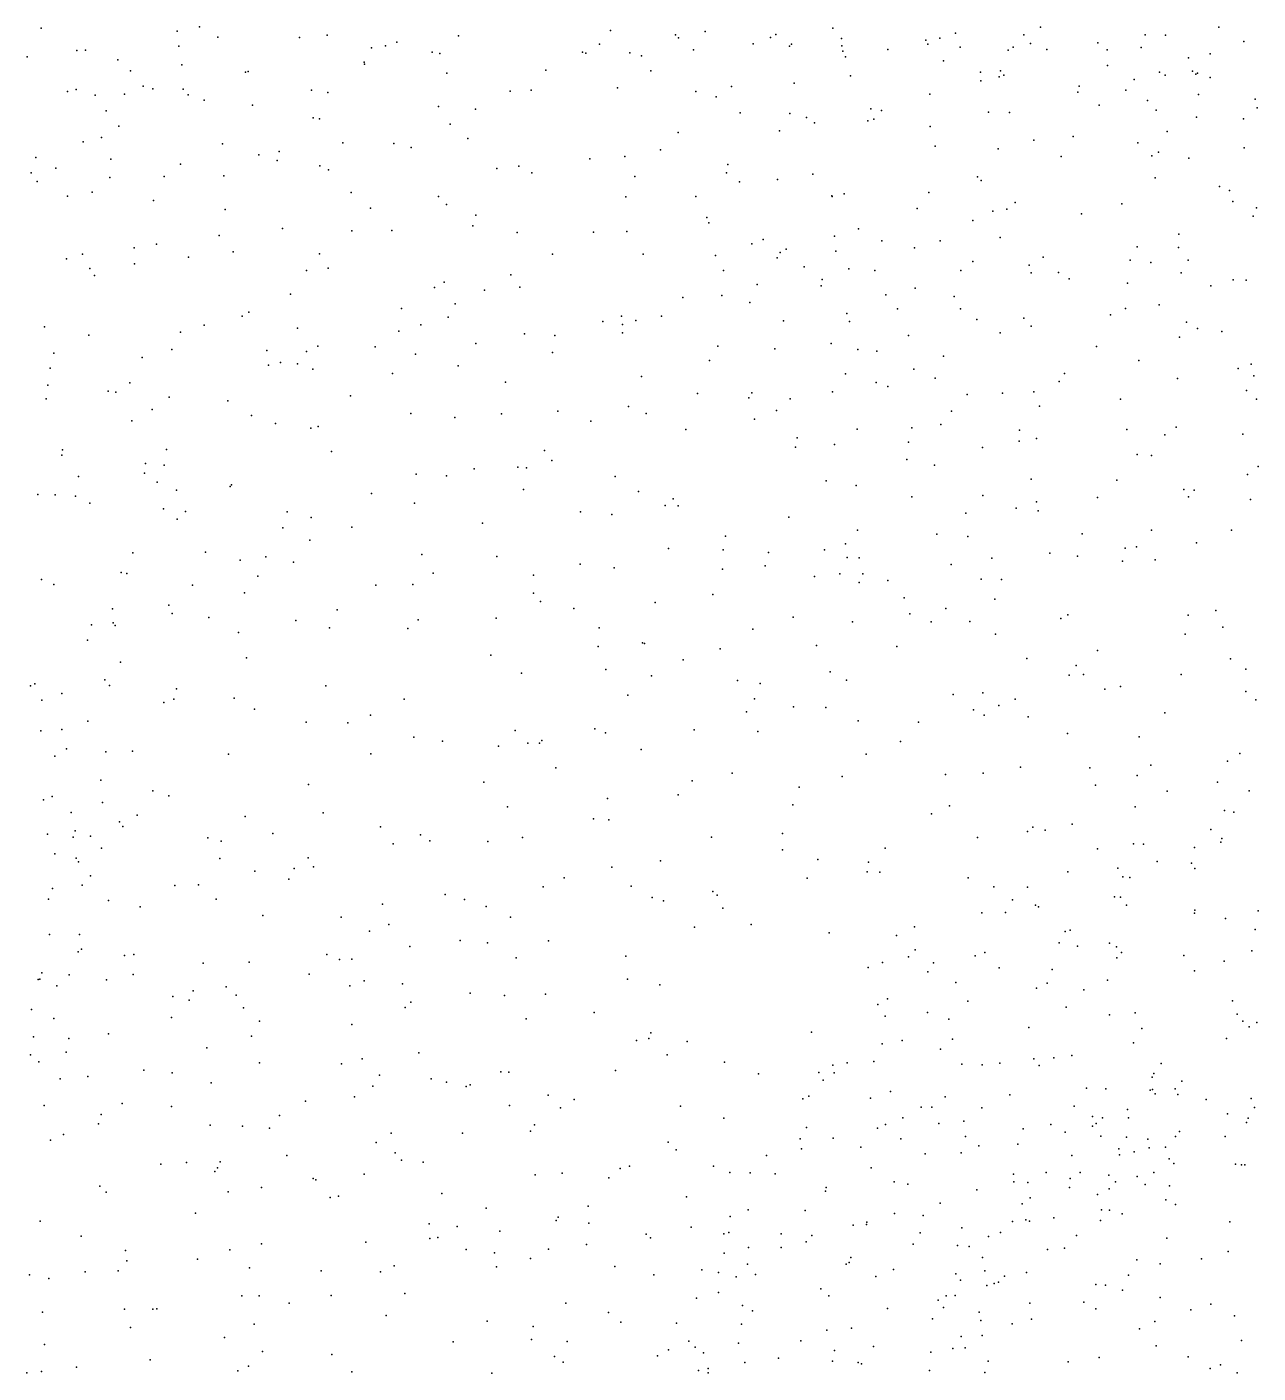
# Model space of a CAD drawing. Header units: metres. Extents: x -25 to 25, y -27.7 to 27.8.
# Drawn here: x -6.384 to -4.836, y 3.4 to 5.092 of the extents above; entities that cross this region are included whole.
import ezdxf

# ---------------------------------------------------------------- set-up
doc = ezdxf.new("R2010")
doc.units = ezdxf.units.M

msp = doc.modelspace()

# ---------------------------------------------------------------- linework, layer by layer
for p in [(-6.3656, 5.0906, 23.3906), (-6.1948, 5.0868, 21.134), (-6.1666, 5.092, 15.3228), (-6.1435, 5.0792, 17.9235), (-6.0411, 5.0789, 22.5069), (-6.0059, 5.0817, 18.3393), (-5.841, 5.0807, 22.3412), (-5.6499, 5.0877, -12.6936), (-5.5681, 5.0819, 15.4471), (-5.5644, 5.0782, 17.4677), (-5.5308, 5.0862, 17.0945), (-5.4486, 5.0785, 20.8604), (-5.442, 5.0826, 18.4999), (-5.3704, 5.0906, -16.8332), (-5.3593, 5.0776, 17.1436), (-5.236, 5.0779, 17.1509), (-5.2162, 5.0841, 10.5116), (-5.1303, 5.0821, 25.5118), (-5.1092, 5.0918, 15.4656), (-4.9777, 5.0819, 15.4779), (-4.9519, 5.0818, 17.9582), (-4.8852, 5.0918, 17.7905), (-6.3209, 5.0624, 23.306), (-6.3099, 5.0628, 18.7926), (-6.1927, 5.0677, 23.139), (-5.9502, 5.0659, 18.4047), (-5.9327, 5.0681, 25.4005), (-5.9186, 5.0727, -23.0628), (-5.8742, 5.0601, 15.1609), (-5.6849, 5.0601, 22.218), (-5.6637, 5.0702, 18.5286), (-5.5455, 5.0634, 18.5518), (-5.4706, 5.0709, 16.9152), (-5.4247, 5.0677, 17.0284), (-5.4225, 5.0703, 25.4807), (-5.3592, 5.0683, 10.3694), (-5.3577, 5.0615, 18.5074), (-5.3011, 5.0638, 17.0708), (-5.2533, 5.0754, 18.397), (-5.2511, 5.0705, 16.8335), (-5.2102, 5.0667, -12.1841), (-5.15, 5.0626, 16.8359), (-5.1436, 5.0664, 17.1514), (-5.1219, 5.071, 18.2578), (-5.1012, 5.0635, 13.4159), (-5.0372, 5.072, 17.2214), (-5.0255, 5.0634, 16.8065), (-4.9825, 5.0662, 18.0574), (-4.8536, 5.0737, 2.4305), (-6.3833, 5.0542, 1.1225), (-6.2692, 5.0508, 1.2337), (-6.1889, 5.0443, 22.994), (-5.9597, 5.0478, 15.4312), (-5.959, 5.0453, -12.8574), (-5.8644, 5.0584, 15.4442), (-5.6811, 5.059, 7.0909), (-5.6256, 5.0593, -22.9196), (-5.6108, 5.0558, -16.8182), (-5.3543, 5.0546, 16.9493), (-5.2313, 5.0492, 16.9845), (-5.0251, 5.0433, 18.2184), (-4.9233, 5.0531, 16.7862), (-4.8958, 5.0581, 17.3245), (-6.2535, 5.0369, 23.1893), (-6.1086, 5.0352, 25.3412), (-6.1053, 5.0359, 18.3891), (-5.8558, 5.0338, 18.5333), (-5.7313, 5.0376, 18.5743), (-5.5992, 5.0367, 25.515), (-5.3481, 5.0307, 1.7904), (-5.1848, 5.0352, 1.9075), (-5.1611, 5.0293, -16.87), (-5.1594, 5.037, 17.1264), (-5.1555, 5.0312, 18.4354), (-4.9596, 5.0353, 17.166), (-4.9525, 5.0315, 20.9827), (-4.9183, 5.0363, 21.9436), (-4.914, 5.0326, 15.4141), (-4.9119, 5.0339, 17.2352), (-4.8961, 5.0284, 18.007), (-6.3325, 5.0107, 22.5015), (-6.3215, 5.0135, 18.3879), (-6.2373, 5.0176, 22.7224), (-6.2254, 5.0143, -16.0997), (-6.1871, 5.0136, 15.3891), (-6.0259, 5.0124, 17.7933), (-6.0053, 5.0095, 1.4959), (-5.7759, 5.0114, 25.5193), (-5.7497, 5.0127, 15.4051), (-5.6411, 5.0156, 15.3957), (-5.5425, 5.0108, 1.7098), (-5.4979, 5.017, 18.6527), (-5.4189, 5.0215, 10.0917), (-5.1843, 5.0241, 15.3491), (-5.0622, 5.0101, 15.3511), (-5.0605, 5.0174, 10.2812), (-5.0021, 5.0123, 16.9411), (-4.9916, 5.0257, 17.0548), (-6.298, 5.0063, 22.6247), (-6.261, 5.0075, 25.395), (-6.1809, 5.0068, 18.4179), (-6.1608, 5.0001, -12.9883), (-6.1, 4.9935, 15.3867), (-5.5171, 5.0041, 15.3633), (-5.2482, 5.0076, 17.2691), (-5.0353, 4.9938, 2.2576), (-4.9746, 4.9996, 15.3276), (-4.9107, 5.0069, -22.3996), (-4.8395, 5.0013, 16.8411), (-6.2838, 4.9867, 23.1039), (-6.0236, 4.9779, 18.5221), (-6.0158, 4.9765, 15.3832), (-5.866, 4.9918, -15.9036), (-5.8195, 4.9885, 21.0226), (-5.4867, 4.9841, 14.6696), (-5.4243, 4.983, 14.4855), (-5.4035, 4.978, 17.4313), (-5.3224, 4.9889, 15.3083), (-5.3189, 4.976, 22.0249), (-5.3092, 4.987, 18.6439), (-5.1747, 4.9848, 18.55), (-5.1483, 4.9843, -15.7969), (-4.964, 4.9874, -11.6851), (-4.9131, 4.9785, 16.9355), (-4.854, 4.9766, 10.4898), (-4.837, 4.9902, 15.3638), (-6.2682, 4.9674, 15.3611), (-5.8515, 4.9699, 17.6738), (-5.5647, 4.9592, 20.8321), (-5.4373, 4.9614, 18.7121), (-5.3934, 4.9713, -22.7524), (-5.3262, 4.974, 25.5767), (-5.2478, 4.9667, 10.073), (-4.9498, 4.9606, 18.3242), (-6.3128, 4.9476, 22.9994), (-6.2899, 4.9528, 22.8983), (-6.1375, 4.9449, 18.5207), (-5.9864, 4.9462, 25.5082), (-5.9223, 4.9455, 18.6374), (-5.8291, 4.9516, 15.3656), (-5.2416, 4.9421, 13.5505), (-5.1176, 4.9497, 10.6007), (-5.0683, 4.9541, 15.2498), (-4.987, 4.9465, 16.8169), (-6.3722, 4.9279, 22.6206), (-6.2783, 4.9257, 15.4131), (-6.092, 4.9311, 18.0006), (-6.0666, 4.9356, 15.3349), (-5.9004, 4.9403, 1.6219), (-5.6757, 4.9263, 1.7256), (-5.6319, 4.929, 18.7563), (-5.587, 4.9377, -15.788), (-5.1626, 4.9387, 15.2299), (-5.0833, 4.9292, 18.5587), (-4.9692, 4.9301, 18.4377), (-4.961, 4.9345, 15.2056), (-4.9226, 4.9272, 16.6729), (-4.853, 4.9401, 15.2512), (-6.3783, 4.9086, 22.6148), (-6.3471, 4.9144, 22.7535), (-6.1906, 4.9194, 18.4608), (-6.0691, 4.9239, 18.5703), (-6.0154, 4.9172, 22.4654), (-6.0046, 4.9123, 20.9555), (-5.793, 4.9141, 22.291), (-5.7651, 4.9169, 18.7406), (-5.7488, 4.9085, 20.8978), (-5.504, 4.9084, 10.3514), (-5.5024, 4.9192, 9.9468), (-6.3709, 4.8975, 22.957), (-6.2793, 4.9026, 18.9457), (-6.2112, 4.904, 18.6481), (-6.1361, 4.9049, 18.1894), (-5.6193, 4.9039, 17.5816), (-5.4879, 4.8972, 15.2617), (-5.4401, 4.9003, 18.7815), (-5.3957, 4.9071, -12.3954), (-5.1884, 4.9035, 2.2032), (-5.184, 4.8989, 18.694), (-4.9652, 4.9021, 10.3622), (-4.8843, 4.8913, 21.1535), (-6.3324, 4.8793, 15.3159), (-6.3015, 4.8844, 20.8813), (-6.2243, 4.8738, 25.5438), (-5.976, 4.8837, 17.8688), (-5.8661, 4.8789, -16.8496), (-5.6305, 4.8786, 10.1168), (-5.5424, 4.8788, 14.8627), (-5.3718, 4.8795, 14.1034), (-5.3711, 4.879, 2.0071), (-5.3559, 4.8822, 15.2151), (-5.2498, 4.884, 15.1763), (-4.8717, 4.8862, 15.1338), (-6.1343, 4.8623, 18.6147), (-5.9518, 4.8642, 15.3034), (-5.8562, 4.8689, 18.764), (-5.2643, 4.8636, 18.7664), (-5.169, 4.8606, 17.1714), (-5.1517, 4.8628, 15.1131), (-5.141, 4.8714, 25.6992), (-5.0579, 4.857, 2.4065), (-5.007, 4.8695, 13.4965), (-4.8676, 4.8727, 18.3639), (-4.8376, 4.8645, 16.5209), (-5.8231, 4.8421, 15.2845), (-5.8193, 4.8555, -22.9859), (-5.5288, 4.8526, 25.6988), (-5.5261, 4.8456, 1.9169), (-5.1944, 4.8485, 21.9728), (-4.8417, 4.8543, 15.0355), (-6.142, 4.83, 20.8323), (-6.0623, 4.8384, 18.6686), (-5.9752, 4.8357, 18.7214), (-5.9248, 4.8363, 25.6472), (-5.7674, 4.8337, 20.7629), (-5.6711, 4.834, 18.8452), (-5.6293, 4.835, 15.2463), (-5.4578, 4.8247, 20.702), (-5.3684, 4.829, 9.9241), (-5.3381, 4.838, 13.8255), (-5.3089, 4.8232, 15.1043), (-5.2356, 4.8233, 20.8349), (-5.16, 4.8275, 18.7434), (-4.9353, 4.8316, 10.7114), (-6.3138, 4.8062, 19.1285), (-6.2487, 4.8141, -23.0368), (-6.2205, 4.819, 18.6107), (-6.1244, 4.8091, 15.2794), (-6.0157, 4.8066, 1.6238), (-5.723, 4.8065, 17.71), (-5.6088, 4.8065, 10.2635), (-5.4723, 4.8194, 17.5659), (-5.4364, 4.8085, 15.1668), (-5.429, 4.8128, -16.8532), (-5.3665, 4.8101, 14.3028), (-5.2678, 4.8145, -15.7017), (-4.9876, 4.8154, -11.8416), (-4.9358, 4.8148, 14.8997), (-6.3337, 4.8004, 15.2843), (-6.2485, 4.7943, 22.5683), (-6.1804, 4.8025, 1.4228), (-5.5178, 4.8046, 15.2031), (-5.4405, 4.8019, 10.4915), (-5.4062, 4.7903, 18.8754), (-5.1942, 4.797, 10.0836), (-5.1237, 4.7927, 14.963), (-5.1057, 4.8026, 17.0188), (-4.9967, 4.7989, 16.7448), (-4.9707, 4.7958, 18.6173), (-4.9237, 4.7987, -22.7023), (-6.3045, 4.7882, 25.6597), (-6.2987, 4.7795, 18.6216), (-6.0323, 4.786, -12.6577), (-6.005, 4.7886, 15.2696), (-5.775, 4.7803, 18.8552), (-5.5079, 4.7858, 18.8846), (-5.3837, 4.7745, 22.0095), (-5.3503, 4.7879, 2.2219), (-5.3175, 4.7856, 10.5879), (-5.2095, 4.7856, 14.9968), (-5.121, 4.7828, 20.9808), (-5.0865, 4.7831, 18.7154), (-5.0734, 4.7753, 25.8029), (-4.9323, 4.7829, 25.8664), (-4.867, 4.7741, 18.5063), (-4.8505, 4.7737, 21.2521), (-6.052, 4.7559, 18.7324), (-5.871, 4.7646, 18.8294), (-5.8589, 4.7712, 22.313), (-5.8083, 4.7612, 25.7512), (-5.7638, 4.7647, 15.2402), (-5.4654, 4.7681, 2.1194), (-5.3851, 4.7664, 14.502), (-5.3038, 4.7551, 25.7924), (-5.2669, 4.7638, 18.8398), (-4.9998, 4.77, 14.7922), (-4.895, 4.7667, 14.7153), (-5.8451, 4.7439, 20.6334), (-5.559, 4.7517, -12.3698), (-5.5097, 4.7544, -22.8515), (-5.4745, 4.7454, 14.7798), (-5.2176, 4.7531, 17.3491), (-4.9601, 4.7426, 2.5279), (-6.1131, 4.7284, 15.2433), (-6.1044, 4.7333, 18.5602), (-5.9127, 4.7379, 17.9587), (-5.8541, 4.7273, 1.8514), (-5.6595, 4.7218, 22.0678), (-5.6359, 4.7286, 25.8253), (-5.6179, 4.7231, 15.0449), (-5.5857, 4.7286, 17.7045), (-5.4323, 4.7227, 15.0705), (-5.3528, 4.7316, 14.1443), (-5.3492, 4.7218, 15.0194), (-5.2891, 4.7378, -22.8142), (-5.21, 4.7376, 14.9114), (-5.1892, 4.7241, 18.836), (-5.1302, 4.7259, 13.6435), (-5.0211, 4.7301, 21.1149), (-5.0022, 4.7381, -15.7742), (-6.3613, 4.7148, -12.795), (-6.3057, 4.7046, 15.2366), (-6.1907, 4.7082, -16.1436), (-6.1607, 4.7169, 18.8057), (-6.0434, 4.7134, 20.5714), (-5.9158, 4.7097, 15.2338), (-5.8884, 4.7174, -12.5026), (-5.758, 4.7064, 17.8306), (-5.635, 4.7179, 2.0323), (-5.635, 4.7073, 9.911), (-5.1601, 4.7074, -12.0452), (-5.1212, 4.7158, 2.464), (-4.9257, 4.7207, 18.6454), (-4.9119, 4.7127, 14.6394), (-4.8814, 4.7093, 10.8238), (-6.018, 4.6905, 18.2784), (-5.9458, 4.6898, 25.7748), (-5.8192, 4.6939, 22.1601), (-5.7198, 4.704, 18.9203), (-5.5148, 4.6909, 18.9492), (-5.4434, 4.6874, 21.8933), (-5.3725, 4.694, 17.5932), (-5.2754, 4.7041, 13.7627), (-5.0388, 4.6902, 10.2371), (-4.9344, 4.7021, 16.5685), (-6.3496, 4.6819, 22.506), (-6.2385, 4.6766, 20.4429), (-6.2012, 4.6865, 18.9612), (-6.0818, 4.6851, 22.3845), (-6.032, 4.684, 15.223), (-5.8952, 4.6808, 15.311), (-5.7227, 4.6826, 15.1639), (-5.5255, 4.6728, 15.0795), (-5.339, 4.6866, 13.94), (-5.3152, 4.6843, 20.8426), (-5.2314, 4.6782, 14.8274), (-4.9855, 4.6725, 14.6274), (-6.3544, 4.6629, 25.839), (-6.0797, 4.6666, -22.9724), (-6.0646, 4.6702, 18.7873), (-6.0432, 4.6686, 15.3978), (-6.0242, 4.6619, 1.7131), (-5.9241, 4.6564, 18.0891), (-5.8414, 4.666, 18.9113), (-5.3544, 4.6559, 18.9478), (-5.2685, 4.6619, -16.8835), (-5.0789, 4.6565, 25.919), (-4.8606, 4.6627, 14.5363), (-4.8446, 4.668, 10.4288), (-6.3571, 4.6416, 20.2765), (-6.2543, 4.6447, 1.3241), (-5.7821, 4.6454, 15.1832), (-5.6108, 4.6526, 15.1203), (-5.3159, 4.6449, 25.9209), (-5.3013, 4.6399, 9.9139), (-5.2415, 4.6505, 17.495), (-5.0856, 4.6464, 18.8228), (-4.937, 4.6501, 18.7165), (-4.841, 4.6535, 26.0257), (-6.3593, 4.6244, 15.2038), (-6.2816, 4.6343, 19.2314), (-6.272, 4.6328, 18.7147), (-6.2046, 4.6267, 15.4605), (-6.131, 4.6218, 25.7736), (-5.9766, 4.6282, 22.197), (-5.5407, 4.6313, 2.2748), (-5.4759, 4.6256, 10.3725), (-5.472, 4.632, 9.7846), (-5.4242, 4.6245, 14.9644), (-5.3707, 4.6331, 10.4973), (-5.2015, 4.6299, 14.7316), (-5.1572, 4.6316, 17.0842), (-5.1175, 4.6333, 14.6688), (-5.0087, 4.624, 18.7872), (-4.8504, 4.635, -22.8579), (-4.8376, 4.6239, 18.6282), (-6.2262, 4.611, 15.1785), (-6.1011, 4.6035, 15.1771), (-5.9008, 4.606, 15.1812), (-5.7871, 4.6055, 17.9823), (-5.7161, 4.6091, 15.1371), (-5.6273, 4.615, 21.7372), (-5.605, 4.6061, 18.995), (-5.441, 4.6099, 17.7183), (-5.2213, 4.6088, -15.6954), (-5.1105, 4.6154, 16.8796), (-6.2515, 4.5967, 20.1684), (-6.0712, 4.5933, 20.2527), (-6.0268, 4.5876, 18.8359), (-6.0176, 4.5898, 18.4512), (-5.8458, 4.6011, 25.9093), (-5.6745, 4.5963, 2.2044), (-5.5551, 4.5859, -16.8531), (-5.4687, 4.5991, 18.9896), (-5.3397, 4.5865, 14.3987), (-5.2709, 4.588, 21.734), (-5.2347, 4.5921, 20.9823), (-4.9388, 4.5887, 13.6627), (-5.415, 4.5756, 14.8952), (-5.2753, 4.5702, 18.9502), (-5.1362, 4.5712, 10.0949), (-5.1357, 4.5853, 10.7649), (-5.1142, 4.5745, 14.5997), (-5.0009, 4.5858, 21.8198), (-4.9529, 4.5793, 14.5053), (-4.8549, 4.5801, 14.4517), (-6.3399, 4.5536, 19.9544), (-6.3389, 4.5602, 15.1487), (-6.2082, 4.5607, 22.2441), (-6.0006, 4.5583, 21.904), (-5.7329, 4.5594, 18.9741), (-5.4172, 4.5637, 20.823), (-5.3682, 4.567, 14.6378), (-5.1822, 4.5634, 26.0124), (-4.9876, 4.5543, 2.576), (-4.9699, 4.5534, 10.8768), (-6.2344, 4.5433, 25.8853), (-6.2109, 4.5412, 19.0208), (-5.8214, 4.5363, -16.9027), (-5.7662, 4.5385, 15.12), (-5.7556, 4.5377, 21.5662), (-5.7235, 4.5471, 26.0195), (-5.2772, 4.5481, 14.7158), (-5.2427, 4.5413, 13.8507), (-4.8357, 4.5394, 18.6633), (-6.3188, 4.5268, -17.2117), (-6.2358, 4.5309, -22.8913), (-6.2197, 4.5196, 15.1196), (-5.8943, 4.5298, 21.6357), (-5.856, 4.5275, 2.0822), (-5.6442, 4.5267, -15.9202), (-5.3786, 4.5214, 21.4897), (-5.1212, 4.5237, 18.8875), (-5.0131, 4.5221, 18.8237), (-4.8491, 4.5292, -15.9229), (-6.3697, 4.5043, 25.9989), (-6.348, 4.5037, 19.6133), (-6.3227, 4.502, 18.7483), (-6.1957, 4.5095, 21.9903), (-6.1279, 4.5142, 18.7985), (-6.1262, 4.5163, 1.6312), (-5.9502, 4.5056, 26.002), (-5.7593, 4.5105, 15.2403), (-5.6148, 4.5081, 9.9159), (-5.3409, 4.5157, 18.986), (-5.271, 4.5013, -12.0341), (-5.1819, 4.5029, 17.3702), (-4.9289, 4.5104, 26.1136), (-4.9162, 4.5096, 21.6674), (-6.3043, 4.4932, 15.1017), (-6.212, 4.486, -12.4567), (-5.8961, 4.4934, 18.9273), (-5.5812, 4.4904, 15.0129), (-5.571, 4.4986, 21.4431), (-5.5646, 4.4899, 19.0142), (-5.1399, 4.4869, 2.563), (-5.1143, 4.4949, 21.5454), (-5.0375, 4.5003, -15.7371), (-4.9233, 4.5012, 18.7585), (-4.8453, 4.4979, 10.3552), (-6.1948, 4.4731, 18.8478), (-6.1841, 4.4828, 21.8302), (-6.0565, 4.4824, 15.4292), (-6.0264, 4.4755, 1.8588), (-5.811, 4.468, -22.8811), (-5.6876, 4.4826, 15.0599), (-5.648, 4.4791, 20.6327), (-5.4257, 4.4757, 9.8054), (-5.2033, 4.4808, 14.5667), (-5.1123, 4.4837, 21.1582), (-6.062, 4.4622, 18.8395), (-5.9753, 4.4632, 18.8858), (-5.5055, 4.4518, -12.1116), (-5.3392, 4.4593, 2.5418), (-5.2398, 4.4543, 26.1525), (-5.2006, 4.4515, 21.4159), (-5.057, 4.4549, 14.4525), (-4.9697, 4.4594, -11.9187), (-4.8691, 4.4592, -16.4678), (-6.0278, 4.4467, 21.5753), (-5.5768, 4.4364, 15.0841), (-5.5084, 4.4346, 10.069), (-5.3808, 4.4347, 10.2112), (-5.3545, 4.4421, -16.8042), (-5.0027, 4.4369, 21.4268), (-4.9887, 4.4384, 16.5558), (-4.913, 4.4436, 14.3687), (-6.2503, 4.4309, 18.7663), (-6.1591, 4.4316, 18.8044), (-6.1156, 4.4217, 15.0663), (-6.0833, 4.426, -16.1454), (-6.0485, 4.4192, 20.163), (-5.887, 4.4286, 15.0864), (-5.7929, 4.4264, 20.4918), (-5.6882, 4.4168, 17.9873), (-5.4514, 4.4313, 19.0212), (-5.3523, 4.4249, 19.0072), (-5.3373, 4.4246, 14.6474), (-5.1705, 4.4242, 14.494), (-5.0977, 4.4304, 10.6751), (-5.0627, 4.4269, 18.8821), (-5.006, 4.4203, 10.1522), (-4.965, 4.4221, 18.8247), (-6.2652, 4.4062, 15.0465), (-6.2578, 4.4049, 1.3695), (-6.0934, 4.4015, 26.0692), (-5.8729, 4.4054, 21.3925), (-5.7465, 4.4028, -12.1738), (-5.6452, 4.412, 15.0098), (-5.5089, 4.4103, 14.8411), (-5.4556, 4.4146, 20.9036), (-5.3936, 4.4011, 26.2387), (-5.3614, 4.4046, 17.8288), (-5.3327, 4.4046, 21.1846), (-5.2215, 4.4162, -22.9756), (-6.3652, 4.3974, 15.0514), (-6.3499, 4.3909, 1.2325), (-6.1753, 4.3904, 19.97), (-5.945, 4.3904, 20.2834), (-5.8982, 4.3912, 15.3609), (-5.3374, 4.3934, 14.6716), (-5.3013, 4.3963, 14.2677), (-5.1839, 4.3979, 10.3418), (-5.1582, 4.3973, 18.9419), (-6.1101, 4.3807, 18.1815), (-5.7465, 4.38, 15.0418), (-5.7381, 4.3698, 26.237), (-5.5936, 4.3684, 14.9345), (-5.5212, 4.3787, 19.0202), (-5.2807, 4.3743, 14.1128), (-5.1665, 4.3727, 9.9726), (-6.2761, 4.3605, 19.735), (-6.2052, 4.3652, 18.4597), (-6.2009, 4.3548, 18.0379), (-6.1547, 4.3496, 1.616), (-5.9935, 4.3592, 18.014), (-5.6958, 4.3609, 19.0029), (-5.4204, 4.3499, 14.6939), (-5.2734, 4.3541, 14.5471), (-5.2284, 4.3611, 17.6999), (-5.0749, 4.3528, 13.8918), (-4.9238, 4.3526, 10.9932), (-4.8889, 4.3583, 14.3112), (-6.3024, 4.3405, 18.2025), (-6.2753, 4.3427, 18.8011), (-6.2726, 4.3397, 17.8611), (-6.0457, 4.3457, 21.4399), (-6.003, 4.3365, 26.1841), (-5.9047, 4.3357, 18.9213), (-5.8918, 4.3467, 15.0632), (-5.7938, 4.3486, -16.0518), (-5.664, 4.3368, 20.7116), (-5.4709, 4.335, 21.1234), (-5.3457, 4.3443, 14.6119), (-5.2467, 4.3442, 18.9729), (-5.1979, 4.3444, 2.5963), (-5.0835, 4.3485, -16.4439), (-4.88, 4.3373, 26.243), (-6.3076, 4.321, 19.0151), (-6.1174, 4.3309, 17.826), (-5.6097, 4.3178, 19.0147), (-5.6072, 4.3169, 2.5086), (-5.1657, 4.3286, 17.2099), (-4.9273, 4.3285, 18.7891), (-6.1076, 4.2989, 18.8107), (-5.8003, 4.3023, 18.9686), (-5.6652, 4.3132, -22.9381), (-5.5118, 4.3102, 14.7797), (-5.3907, 4.3146, 19.0079), (-5.29, 4.313, 14.4333), (-5.0376, 4.3081, -16.2188), (-6.2661, 4.2935, 26.1514), (-5.6558, 4.2842, 26.3434), (-5.5585, 4.2963, 20.8812), (-5.3739, 4.2813, 26.3488), (-5.1263, 4.2979, 14.4103), (-5.0646, 4.2894, 18.8779), (-4.8705, 4.2977, -23.022), (-4.8511, 4.2846, 14.2648), (-6.3735, 4.2664, 23.2727), (-6.2858, 4.2713, -17.3938), (-5.7619, 4.2797, 17.9257), (-5.5985, 4.2764, 14.8868), (-5.4901, 4.2704, 19.0086), (-5.4618, 4.2665, 14.6971), (-5.3533, 4.2709, 14.8205), (-5.0733, 4.2771, 16.7065), (-5.0552, 4.2779, 10.405), (-4.9323, 4.2778, 10.8348), (-6.3793, 4.2636, 18.6232), (-6.3397, 4.254, 21.5779), (-6.2797, 4.2641, 14.99), (-6.1957, 4.26, 15.512), (-6.1231, 4.2484, 1.8068), (-6.0078, 4.2637, 18.8496), (-5.628, 4.2518, -16.7329), (-5.2189, 4.253, 18.9589), (-5.1816, 4.255, 10.1956), (-5.0284, 4.2596, 14.344), (-5.0085, 4.263, 10.0588), (-4.8513, 4.2566, 16.4167), (-6.365, 4.2456, 19.2654), (-6.2116, 4.2428, 19.9244), (-6.1987, 4.2468, 18.7613), (-6.0973, 4.2343, 26.2615), (-5.9093, 4.247, 18.9031), (-5.479, 4.231, -16.5063), (-5.4689, 4.2472, -11.9809), (-5.4196, 4.2373, 9.8792), (-5.379, 4.2365, 14.5868), (-5.1937, 4.2336, 14.4241), (-5.1615, 4.2389, 26.3369), (-5.141, 4.2471, 18.9213), (-4.8386, 4.2463, 10.2016), (-6.307, 4.2195, 17.5393), (-6.0324, 4.2182, 21.2842), (-5.9801, 4.2173, 2.0938), (-5.9516, 4.2267, 15.0244), (-5.3385, 4.2196, 18.986), (-5.2628, 4.2179, 14.2613), (-5.1802, 4.2269, -16.0149), (-5.1246, 4.2249, 9.9294), (-4.9531, 4.2297, 10.5865), (-6.366, 4.2071, -22.7978), (-6.3398, 4.209, 15.5916), (-5.897, 4.199, 17.6939), (-5.7697, 4.2074, 18.9595), (-5.6694, 4.2098, 14.9229), (-5.6561, 4.2045, 18.9885), (-5.5446, 4.2084, 14.7637), (-5.4647, 4.2065, 14.9974), (-5.0755, 4.2039, 2.6237), (-4.9851, 4.1997, 16.575), (-6.3339, 4.1847, 23.1761), (-6.2844, 4.1807, -12.0377), (-6.2509, 4.1817, 18.7137), (-5.8611, 4.1943, 26.3756), (-5.7907, 4.1879, 20.6294), (-5.754, 4.1916, 2.3741), (-5.7392, 4.1917, 14.98), (-5.7364, 4.1948, -12.0598), (-5.6113, 4.1835, 14.8637), (-5.2851, 4.1938, 14.4896), (-6.3487, 4.1754, 23.0915), (-6.1302, 4.1778, 14.9888), (-5.9513, 4.1783, 18.8537), (-5.3285, 4.178, 17.7553), (-4.9707, 4.1638, 26.3707), (-4.874, 4.169, 2.671), (-4.8586, 4.1787, -11.8782), (-5.7187, 4.1608, 17.7579), (-5.4968, 4.1539, -15.9433), (-5.3585, 4.1497, 14.5473), (-5.2287, 4.1522, 14.4375), (-5.1812, 4.1538, 14.1267), (-5.1346, 4.1615, 18.8929), (-5.0471, 4.1606, 14.3293), (-4.9877, 4.1509, 10.3293), (-6.2908, 4.145, -12.2053), (-6.2251, 4.1316, -11.7996), (-6.0296, 4.1398, -22.8833), (-5.8092, 4.1428, 21.0605), (-5.547, 4.1444, 2.5546), (-5.4125, 4.1362, 18.9651), (-5.04, 4.1388, 18.835), (-4.9502, 4.1313, 18.7854), (-4.8866, 4.1427, 14.2489), (-4.8468, 4.1317, 10.7856), (-6.3629, 4.1202, 23.0075), (-6.3519, 4.1248, -12.387), (-6.2885, 4.1171, 18.6701), (-6.205, 4.1254, 14.9495), (-5.6538, 4.1221, -16.4483), (-5.5647, 4.1267, 15.1122), (-5.4206, 4.1143, 26.5047), (-5.2235, 4.1129, 2.6209), (-6.3281, 4.1046, 23.3608), (-6.2451, 4.1012, -17.5903), (-6.1091, 4.0994, 26.3786), (-6.0111, 4.1042, 17.4871), (-5.7794, 4.1118, 18.8995), (-5.6712, 4.0964, 26.5161), (-5.6519, 4.0952, 14.8874), (-5.2464, 4.103, 18.9099), (-4.9902, 4.1118, 14.2885), (-4.878, 4.1069, 27.914), (-4.8663, 4.105, 28.1217), (-6.3228, 4.0816, -16.1817), (-6.2673, 4.0926, 21.3494), (-6.2629, 4.0869, -11.5872), (-5.9389, 4.0863, -16.119), (-5.1257, 4.0807, 17.125), (-5.1189, 4.086, 18.8508), (-5.1032, 4.0823, 16.9094), (-5.0693, 4.0897, 10.1845), (-4.8951, 4.0833, 27.7992), (-6.3578, 4.0774, 23.474), (-6.3253, 4.0736, 23.1284), (-6.3037, 4.0749, -17.84), (-6.156, 4.0726, -12.1459), (-6.1394, 4.0684, 18.696), (-6.0746, 4.078, 14.9735), (-5.9232, 4.0649, -16.9008), (-5.8889, 4.0762, 18.8319), (-5.8769, 4.0687, 15.0104), (-5.8041, 4.068, 17.5953), (-5.7607, 4.073, 20.7298), (-5.5229, 4.0734, 14.7201), (-5.4335, 4.078, 14.615), (-5.1884, 4.0731, 14.3954), (-4.9924, 4.0653, 27.9017), (-4.9796, 4.0647, 28.0979), (-4.8825, 4.067, 10.0725), (-4.8812, 4.0716, 28.2556), (-6.3483, 4.0525, 15.5884), (-6.3215, 4.0469, 17.3371), (-6.2898, 4.0596, -12.1964), (-6.1409, 4.0465, 17.3573), (-6.0298, 4.0477, 20.2346), (-5.4338, 4.0575, 14.9684), (-5.3892, 4.0452, 2.5783), (-5.3047, 4.0597, 14.7398), (-5.0374, 4.059, 18.808), (-4.9157, 4.0603, 27.7114), (-6.3188, 4.0424, 18.6316), (-6.097, 4.0309, -11.7789), (-6.0478, 4.034, 21.1253), (-6.0234, 4.0361, 2.0323), (-5.6483, 4.0357, 2.3485), (-5.5871, 4.0437, 18.9111), (-5.3271, 4.0301, 9.8066), (-5.3256, 4.0419, 17.6532), (-5.3111, 4.0293, 14.4943), (-5.0747, 4.03, 28.0247), (-5.012, 4.0344, 27.8019), (-4.9624, 4.0429, 28.2381), (-4.9196, 4.0406, 14.2518), (-4.9153, 4.034, 18.7239), (-6.3143, 4.0132, 23.3705), (-6.3035, 4.0248, -12.5127), (-6.1977, 4.0128, 15.5032), (-6.1677, 4.0137, -12.3467), (-6.0545, 4.0205, 18.7076), (-5.7347, 4.011, 18.852), (-5.7082, 4.0222, 14.9198), (-5.6237, 4.0119, 14.8482), (-5.4027, 4.0218, 18.9091), (-5.2002, 4.0222, 17.4827), (-5.1681, 4.0111, 26.5266), (-5.0056, 4.0238, 16.7158), (-4.9969, 4.0227, 27.6974), (-6.3566, 3.9955, 23.5469), (-6.3516, 4.0089, 22.9882), (-6.2811, 3.994, 14.8832), (-6.1456, 3.9957, 20.1073), (-5.8577, 4.0016, 20.9478), (-5.8334, 3.9952, -22.9931), (-5.5975, 3.9978, -11.9394), (-5.5212, 4.0053, 26.6083), (-5.5157, 4.0004, 2.4339), (-5.1444, 3.9949, 17.2834), (-5.1255, 4.0105, 27.9546), (-5.0162, 3.9984, 2.6398), (-5.0088, 3.9982, 14.289), (-6.2414, 3.9858, 1.7453), (-5.9364, 3.9892, 14.9849), (-5.8063, 3.9863, 15.2976), (-5.5833, 3.9934, 17.6467), (-5.5086, 3.9843, 18.8803), (-5.1832, 3.9785, 18.8329), (-5.1531, 3.9788, 14.371), (-5.1156, 3.9881, 27.768), (-5.1119, 3.9857, 28.1685), (-5.0012, 3.9878, 27.6193), (-4.9155, 3.978, 27.5085), (-4.9154, 3.9819, 28.4245), (-4.8357, 3.9807, 13.9601), (-6.0871, 3.9749, -17.1892), (-5.9886, 3.9731, -16.3039), (-5.9287, 3.9637, 26.5619), (-5.7758, 3.973, 2.176), (-5.5441, 3.9602, -23.0344), (-5.4732, 3.9637, 14.6515), (-5.2675, 3.9609, 18.8328), (-4.8768, 3.9714, -23.1671), (-6.3554, 3.9512, 14.8705), (-6.3175, 3.9513, 23.1447), (-5.9529, 3.9553, -16.6002), (-5.8387, 3.9434, 18.7598), (-5.728, 3.9433, 18.797), (-5.3751, 3.9532, 18.8542), (-5.2902, 3.9498, 26.6214), (-5.0784, 3.9549, 27.6304), (-5.072, 3.9565, 28.2874), (-4.8394, 3.9574, 27.3428), (-6.3191, 3.9294, 23.2982), (-6.315, 3.9328, -12.6456), (-6.2491, 3.9261, -22.8709), (-6.0065, 3.9261, 18.6495), (-5.9021, 3.9361, 2.0748), (-5.8044, 3.9408, 14.9932), (-5.2668, 3.932, 2.569), (-5.1792, 3.9287, 27.7159), (-5.0858, 3.9406, 14.3372), (-5.0628, 3.9364, 16.9673), (-5.0223, 3.9402, 14.0327), (-5.0136, 3.9356, 27.5305), (-5.0073, 3.9283, 28.4129), (-4.8436, 3.9304, 18.5917), (-6.261, 3.9249, 18.5429), (-6.162, 3.9151, -16.5207), (-6.1042, 3.9165, 18.5976), (-5.9904, 3.9196, 14.9681), (-5.9751, 3.92, -11.984), (-5.7686, 3.9217, 17.4643), (-5.6304, 3.9238, 14.8537), (-5.326, 3.9096, 9.6864), (-5.3079, 3.916, 14.4882), (-5.2751, 3.923, 9.9196), (-5.2438, 3.9156, 27.9814), (-5.1915, 3.9241, 28.1627), (-5.1611, 3.9093, 28.2453), (-5.0133, 3.9218, 18.7181), (-4.9292, 3.9246, 28.4992), (-4.8784, 3.9178, 14.2345), (-6.3695, 3.8947, 22.9959), (-6.3673, 3.8949, 26.445), (-6.3648, 3.9028, 18.5262), (-6.3305, 3.9006, 23.4049), (-6.2837, 3.894, 14.8733), (-6.2499, 3.901, -11.315), (-6.0287, 3.9011, -11.6413), (-5.9597, 3.8927, -12.2143), (-5.6286, 3.895, 2.2019), (-5.2509, 3.9041, 27.8497), (-5.0945, 3.9072, 18.7392), (-5.0252, 3.8939, 9.7077), (-4.9157, 3.9056, 16.6605), (-6.346, 3.8866, 23.0848), (-6.1744, 3.8801, -17.6947), (-6.1333, 3.8854, -11.4372), (-5.9776, 3.8867, 20.3372), (-5.9112, 3.8893, 18.6632), (-5.8264, 3.8772, 20.7895), (-5.7314, 3.876, 18.7264), (-5.5877, 3.888, 18.778), (-5.2158, 3.8909, 14.4113), (-5.1142, 3.8836, 17.1457), (-5.101, 3.89, 28.3785), (-5.0546, 3.8817, 27.4628), (-6.2002, 3.8733, 21.1065), (-6.1797, 3.8687, 1.8724), (-6.1206, 3.8748, 14.9211), (-6.1112, 3.8588, 17.1769), (-5.908, 3.8593, -11.8738), (-5.9009, 3.866, 15.3558), (-5.783, 3.8746, 26.6793), (-5.3138, 3.8632, 14.7706), (-5.3016, 3.8704, 27.9315), (-5.2005, 3.8674, 27.6159), (-5.077, 3.8597, 28.455), (-4.8679, 3.8677, 27.2011), (-6.3779, 3.8567, 14.8583), (-6.3498, 3.8456, -11.1628), (-6.202, 3.8467, 18.4937), (-6.0911, 3.842, 26.5801), (-5.756, 3.8452, 14.9559), (-5.6703, 3.8531, 15.2024), (-5.3047, 3.8483, 27.7806), (-5.2513, 3.8529, -11.8586), (-5.2247, 3.8445, 28.2468), (-5.0224, 3.8503, 28.5276), (-4.9903, 3.8526, 26.5669), (-4.8618, 3.8508, 28.6626), (-4.855, 3.842, 26.0754), (-6.2812, 3.8262, 18.4518), (-5.9749, 3.8381, 20.9146), (-5.5992, 3.8277, 17.4855), (-5.397, 3.8285, 26.7475), (-5.1241, 3.8342, 9.5984), (-4.9818, 3.8329, 18.6291), (-4.8469, 3.8349, 26.2723), (-4.8373, 3.8403, 14.2215), (-6.3755, 3.8224, 1.6559), (-6.3307, 3.8204, 23.3532), (-6.1574, 3.8085, 15.4566), (-6.1014, 3.8235, -16.987), (-5.617, 3.8178, 18.7027), (-5.6018, 3.8203, 14.8216), (-5.5535, 3.8167, 14.7515), (-5.3084, 3.8138, 14.4898), (-5.2833, 3.8177, 27.6404), (-5.2199, 3.8196, 14.4018), (-4.9925, 3.815, 2.6059), (-4.8756, 3.8205, 25.9436), (-6.3793, 3.7999, -17.0768), (-6.3688, 3.7912, 23.0552), (-6.3342, 3.8032, 23.1742), (-5.962, 3.7949, -12.395), (-5.891, 3.8025, 14.9915), (-5.5788, 3.7998, 26.7831), (-5.5065, 3.7906, 2.1346), (-5.3187, 3.7914, 28.1774), (-5.2351, 3.8068, 17.3878), (-5.1176, 3.7948, 28.5222), (-5.0927, 3.796, 14.3431), (-5.0699, 3.799, 18.6357), (-6.2365, 3.7807, 14.8733), (-6.2009, 3.7773, 18.4142), (-6.0911, 3.7898, 18.4553), (-5.988, 3.7887, -11.532), (-5.9405, 3.7744, 18.5037), (-5.7879, 3.7783, 15.2707), (-5.7777, 3.7782, 18.5913), (-5.6436, 3.7803, -23.0923), (-5.464, 3.7759, -11.8894), (-5.3879, 3.7778, 14.8896), (-5.3704, 3.7869, 14.5424), (-5.3687, 3.7771, 28.041), (-5.3525, 3.7899, 27.7271), (-5.2083, 3.7882, 27.4699), (-5.1825, 3.7874, 28.4253), (-5.1603, 3.7894, 9.9432), (-5.1109, 3.7863, 27.3532), (-4.9666, 3.7762, 27.1544), (-4.9574, 3.7889, 16.836), (-6.3417, 3.7696, 26.5392), (-6.3071, 3.7725, -12.0942), (-6.152, 3.7646, 20.1532), (-5.9487, 3.7606, 26.7122), (-5.8754, 3.7695, 20.454), (-5.8561, 3.7654, 18.5363), (-5.8313, 3.7601, 20.6272), (-5.8264, 3.7623, -12.1973), (-5.3825, 3.7679, 18.6903), (-5.0515, 3.7579, 27.2369), (-5.0273, 3.7572, 18.5666), (-4.9688, 3.7716, 26.0743), (-4.9401, 3.7571, 18.5093), (-4.9317, 3.7667, 26.347), (-6.0334, 3.7414, 18.4103), (-5.9718, 3.7469, 14.9676), (-5.7283, 3.7493, 14.9335), (-5.6957, 3.7436, 18.5795), (-5.4082, 3.7447, 27.8601), (-5.4007, 3.7481, 17.4571), (-5.3228, 3.7455, -23.1781), (-5.2978, 3.7537, 28.2765), (-5.229, 3.7472, 18.6423), (-5.1477, 3.7494, 14.2117), (-4.9712, 3.7555, 14.2674), (-4.9684, 3.7561, 26.2635), (-4.9649, 3.7508, 25.914), (-4.9365, 3.7498, 27.0609), (-4.9011, 3.7436, 26.9681), (-4.8444, 3.7449, 26.7962), (-6.3621, 3.7362, 23.2502), (-6.2902, 3.7249, 18.3405), (-6.2639, 3.7386, 21.0512), (-6.202, 3.7347, -12.7253), (-6.0662, 3.7237, 14.9404), (-5.7769, 3.736, -12.0486), (-5.7129, 3.7334, -11.9056), (-5.5617, 3.7353, 18.6138), (-5.2592, 3.7339, 26.8092), (-5.2459, 3.7342, 28.4076), (-5.1832, 3.7331, 28.5185), (-5.0668, 3.7352, 17.093), (-4.9997, 3.7313, 9.911), (-4.8742, 3.7257, 26.6467), (-4.84, 3.7337, 14.2195), (-6.2938, 3.713, 14.87), (-6.1532, 3.7113, 18.3471), (-6.1127, 3.7101, -23.0125), (-6.0787, 3.7077, 16.9838), (-5.7453, 3.7117, 26.8254), (-5.5073, 3.7204, 14.6823), (-5.4035, 3.7085, 14.5555), (-5.3142, 3.7078, 18.5923), (-5.3041, 3.7124, 14.7004), (-5.2822, 3.7206, 27.4471), (-5.2371, 3.7134, 2.1457), (-5.2055, 3.7166, 1.9093), (-5.131, 3.7068, 18.5506), (-5.0963, 3.7123, 28.6479), (-5.0439, 3.7222, 27.1601), (-5.0438, 3.7102, 25.9736), (-5.0392, 3.7136, 1.8747), (-5.0311, 3.7205, 26.1982), (-4.9986, 3.7206, 28.7234), (-4.8502, 3.7148, 25.7021), (-4.8482, 3.7203, 28.8317), (-6.3539, 3.6925, -17.9157), (-6.3376, 3.6997, 1.7867), (-5.9445, 3.6896, 20.7732), (-5.9255, 3.7014, 15.3514), (-5.8358, 3.7014, 15.0116), (-5.7506, 3.7038, 18.4965), (-5.5775, 3.69, 17.323), (-5.4116, 3.6943, 26.8625), (-5.3698, 3.695, 1.826), (-5.2849, 3.6943, 14.4539), (-5.2035, 3.6971, 27.3141), (-5.0783, 3.7028, 14.3147), (-5.0334, 3.6978, 1.6991), (-5.0011, 3.6965, 9.4273), (-4.9745, 3.694, 2.5074), (-4.9395, 3.6972, 9.7627), (-4.9347, 3.7036, 14.057), (-4.8771, 3.6972, 1.9537), (-6.057, 3.6735, -11.3), (-5.9205, 3.6765, 14.996), (-5.5673, 3.6803, 1.8881), (-5.4538, 3.6732, 27.7444), (-5.4097, 3.6815, 28.1752), (-5.335, 3.6839, 28.3285), (-5.2542, 3.6755, 1.621), (-5.2088, 3.6766, 18.5305), (-5.1867, 3.6856, 14.3695), (-5.1377, 3.6876, 27.2181), (-5.07, 3.6734, 2.3572), (-5.0107, 3.6817, 27.0374), (-5.0099, 3.674, 18.45), (-4.9917, 3.678, -23.3742), (-4.9726, 3.6828, 26.9561), (-4.9521, 3.6836, 2.1376), (-6.2152, 3.6625, 16.9213), (-6.1828, 3.6645, 26.6643), (-6.1438, 3.6578, 20.9007), (-6.1408, 3.6655, -11.9733), (-5.9128, 3.6674, -12.4897), (-5.8854, 3.6648, 16.9376), (-5.6379, 3.657, 17.1677), (-5.6261, 3.6597, 18.4749), (-5.5205, 3.6601, 15.0446), (-5.3223, 3.6576, 9.6916), (-4.9476, 3.6692, 28.8225), (-4.9417, 3.6632, 14.2405), (-4.8641, 3.6626, 18.279), (-4.8567, 3.6617, 16.778), (-4.8523, 3.6617, 26.5813), (-6.1475, 3.653, 14.9249), (-6.0237, 3.6444, 18.2797), (-6.0202, 3.6428, 20.2487), (-5.9595, 3.65, 1.8699), (-5.7447, 3.6489, -11.8104), (-5.7107, 3.6511, 18.4274), (-5.6519, 3.6454, 14.872), (-5.4999, 3.652, 18.4942), (-5.4742, 3.6516, 27.8251), (-5.443, 3.6503, 27.6186), (-5.2933, 3.6401, 27.2946), (-5.143, 3.6499, 18.4709), (-5.1427, 3.64, 28.6782), (-5.125, 3.6395, 27.0892), (-5.1021, 3.6518, 26.0297), (-5.072, 3.6442, 28.749), (-5.0594, 3.6519, 26.3431), (-5.0233, 3.6485, 25.8003), (-5.0148, 3.6402, 26.5054), (-4.9879, 3.647, 26.6923), (-4.9666, 3.6518, 26.6207), (-6.2921, 3.6349, 18.2326), (-6.2839, 3.6273, -11.0312), (-6.1306, 3.6275, 18.236), (-6.0888, 3.6331, 16.8235), (-5.9918, 3.6222, -12.6176), (-5.8621, 3.6257, 18.2986), (-5.3796, 3.6286, 27.4106), (-5.3789, 3.6329, 14.5158), (-5.2759, 3.6373, 18.4747), (-5.1892, 3.6303, 27.1463), (-5.0728, 3.633, 26.9995), (-5.0374, 3.6244, 26.9088), (-5.023, 3.6316, 18.3735), (-4.9775, 3.6369, 26.738), (-4.9472, 3.6351, 9.5743), (-6.0025, 3.6204, 14.9779), (-5.8064, 3.6072, -11.6069), (-5.6781, 3.6098, 18.3455), (-5.5543, 3.6212, 18.4268), (-5.4769, 3.6052, 14.6187), (-5.2355, 3.6135, 14.3755), (-5.1325, 3.6124, 26.1868), (-5.1222, 3.6201, 14.3195), (-5.0326, 3.6052, 26.8262), (-5.0226, 3.6045, 17.0022), (-4.9517, 3.6176, 1.5127), (-4.9396, 3.6119, 18.2583), (-6.3668, 3.5906, 18.1537), (-6.1718, 3.6007, 20.1407), (-5.7181, 3.5914, 18.2718), (-5.7157, 3.5956, 14.9319), (-5.6772, 3.5883, 15.1827), (-5.4994, 3.5968, 27.75), (-5.4053, 3.604, 18.4273), (-5.3277, 3.5895, -11.8817), (-5.2929, 3.6006, 28.5205), (-5.2568, 3.598, 14.4074), (-5.1443, 3.5902, 1.4459), (-5.1278, 3.5924, 26.2948), (-5.123, 3.5906, 25.9116), (-5.0925, 3.5951, 26.42), (-5.0337, 3.5916, 26.6932), (-5.0065, 3.6001, 25.7234), (-4.8714, 3.5898, 14.2069), (-6.3153, 3.5717, 20.9626), (-5.878, 3.5873, 18.2103), (-5.8425, 3.5842, 15.2837), (-5.7892, 3.5783, 1.7722), (-5.605, 3.5745, 18.2525), (-5.5485, 3.5833, 14.7261), (-5.5073, 3.5747, 27.9216), (-5.5012, 3.5767, 18.2981), (-5.4352, 3.5747, 28.2792), (-5.3969, 3.5727, 18.3193), (-5.3448, 3.5858, 28.4493), (-5.328, 3.5864, 1.464), (-5.2607, 3.576, 17.1596), (-5.2081, 3.5824, 28.6551), (-5.1745, 3.5714, -23.3808), (-5.1596, 3.5767, 26.0865), (-5.0641, 3.5727, 18.2564), (-6.2598, 3.5538, 16.7472), (-6.1286, 3.5546, 14.9497), (-6.0885, 3.5621, 18.1127), (-5.9576, 3.5643, 16.7173), (-5.8771, 3.5689, 20.6567), (-5.8671, 3.5703, 15.0171), (-5.8314, 3.5552, 18.1479), (-5.728, 3.5555, 18.1739), (-5.6802, 3.5613, 16.8687), (-5.5996, 3.57, 14.8094), (-5.4764, 3.5575, 26.9602), (-5.4351, 3.5577, 14.5501), (-5.404, 3.5646, 28.3604), (-5.2694, 3.5619, 28.596), (-5.2137, 3.56, 27.0587), (-5.199, 3.5589, 18.2853), (-5.1006, 3.5553, 25.7915), (-5.0789, 3.5569, 26.6223), (-4.9503, 3.5693, 28.9078), (-6.2581, 3.541, 14.9084), (-6.169, 3.543, 1.8025), (-5.7957, 3.5511, 20.4788), (-5.7503, 3.544, -12.3865), (-5.5069, 3.5505, 28.0083), (-5.4778, 3.5369, 28.2056), (-5.3497, 3.5386, 14.7438), (-5.3477, 3.5449, 27.1947), (-5.182, 3.545, 26.1986), (-4.9883, 3.5423, 14.2196), (-4.9588, 3.5371, 18.1539), (-4.9067, 3.5436, 25.5786), (-4.8734, 3.5527, 18.1161), (-6.3803, 3.5231, 1.737), (-6.3103, 3.5271, 20.0801), (-6.2688, 3.5283, 18.0348), (-6.1039, 3.5322, 26.7901), (-6.0138, 3.5284, 20.7335), (-5.9389, 3.5269, 26.8555), (-5.9217, 3.5347, 18.0972), (-5.7932, 3.5335, 26.9135), (-5.6444, 3.5336, -11.9489), (-5.5952, 3.5231, 18.1456), (-5.5351, 3.5294, 27.7067), (-5.5142, 3.5263, 18.1797), (-5.4917, 3.5207, 16.9872), (-5.4677, 3.5236, 27.3855), (-5.3537, 3.5366, 14.4562), (-5.3162, 3.521, 26.9525), (-5.2942, 3.5299, 27.104), (-5.2155, 3.5245, 28.7179), (-5.1792, 3.5283, 25.942), (-5.1547, 3.5217, 14.2894), (-5.1269, 3.5261, 26.714), (-4.9988, 3.523, 25.6505), (-6.356, 3.5187, 14.9077), (-5.3855, 3.5057, 28.4801), (-5.2098, 3.5164, 26.9367), (-5.1766, 3.5099, 26.377), (-5.1674, 3.5123, 18.1995), (-5.162, 3.5139, 26.8855), (-5.0397, 3.5112, 28.9012), (-5.0275, 3.5101, 26.8039), (-5.0061, 3.5039, -23.5039), (-6.1132, 3.4969, 18.0094), (-6.0918, 3.4969, -11.1348), (-6.0537, 3.4876, 16.6009), (-6.0012, 3.4974, 15.0111), (-5.9083, 3.5, -11.3649), (-5.706, 3.4875, -11.6738), (-5.5416, 3.4941, 27.924), (-5.5142, 3.5011, 28.1172), (-5.3755, 3.4969, 18.1578), (-5.238, 3.4915, 18.155), (-5.2277, 3.497, 9.6213), (-5.2166, 3.4973, 26.0466), (-5.1228, 3.4875, 28.8655), (-5.0548, 3.4889, 18.1302), (-4.9587, 3.4947, 9.3866), (-4.8952, 3.4863, 18.0487), (-6.364, 3.4762, -10.8495), (-6.2608, 3.48, 17.9311), (-6.2255, 3.4802, -23.02), (-6.2202, 3.4805, -10.9939), (-5.9319, 3.4722, 17.9942), (-5.6524, 3.4759, 18.0445), (-5.484, 3.4847, 18.109), (-5.4712, 3.478, 28.3461), (-5.3017, 3.4808, 27.0265), (-5.2312, 3.4822, 14.3119), (-5.1863, 3.4764, 26.7668), (-5.0395, 3.4804, 9.6189), (-4.9204, 3.4793, -11.8966), (-4.8653, 3.4716, 16.8451), (-6.2533, 3.4571, 26.7735), (-6.098, 3.4612, -12.8122), (-5.8051, 3.4652, 16.6196), (-5.7471, 3.4584, 17.9972), (-5.6368, 3.464, 14.8237), (-5.5668, 3.4626, 18.0405), (-5.4851, 3.4613, 1.3837), (-5.3781, 3.4538, 28.5613), (-5.3469, 3.4564, 18.0734), (-5.2452, 3.468, 16.994), (-5.1842, 3.466, 26.5129), (-5.1448, 3.4618, 18.1094), (-5.1204, 3.4674, 1.3109), (-4.9846, 3.4553, 28.9757), (-4.9656, 3.4646, 25.5726), (-6.3616, 3.4358, 17.8335), (-6.1352, 3.4444, 17.871), (-5.8475, 3.439, 17.9237), (-5.7493, 3.442, 15.2019), (-5.7043, 3.4396, 14.8857), (-5.5514, 3.4399, 16.738), (-5.489, 3.4375, 27.2487), (-5.4107, 3.4404, 27.1373), (-5.2089, 3.4458, 25.8973), (-5.1827, 3.4471, 26.6162), (-4.8565, 3.4409, 17.9763), (-6.0874, 3.4269, 15.383), (-6.0004, 3.423, 17.8463), (-5.7203, 3.4208, 17.8997), (-5.5906, 3.4214, 17.9348), (-5.577, 3.4289, 27.5281), (-5.5434, 3.4322, 28.0789), (-5.533, 3.4254, 14.9854), (-5.4388, 3.4186, 14.8428), (-5.3681, 3.4283, 14.3854), (-5.3194, 3.4333, 28.6681), (-5.2472, 3.4259, 26.1405), (-5.2195, 3.4309, 26.4002), (-5.2038, 3.4317, 14.2061), (-5.0355, 3.4195, 14.0569), (-4.9639, 3.4342, 14.1515), (-4.9234, 3.4204, 29.0386), (-6.3653, 3.4018, 17.7116), (-6.3213, 3.4071, -12.977), (-6.2285, 3.4165, 17.7627), (-6.1186, 3.4025, 15.0155), (-6.105, 3.4086, 17.779), (-5.7096, 3.4136, 1.5092), (-5.5394, 3.4029, -23.2719), (-5.5271, 3.4057, 14.5723), (-5.481, 3.413, 28.4006), (-5.3708, 3.4147, 27.0342), (-5.3386, 3.4129, 16.8518), (-5.3343, 3.4115, 17.9933), (-5.2489, 3.4031, 26.7908), (-5.1751, 3.4148, 14.2122), (-5.0746, 3.4141, 25.6564), (-4.8959, 3.4055, 26.6942), (-4.8831, 3.41, 14.1146), (-6.3836, 3.4001, 1.5869), (-5.975, 3.4013, 15.0427), (-5.7989, 3.3998, 20.3096), (-5.5269, 3.3999, 27.0057), (-5.1793, 3.4004, 18.004), (-4.8621, 3.4001, 1.3237)]:
    msp.add_point(p)

doc.saveas('drawing.dxf')
